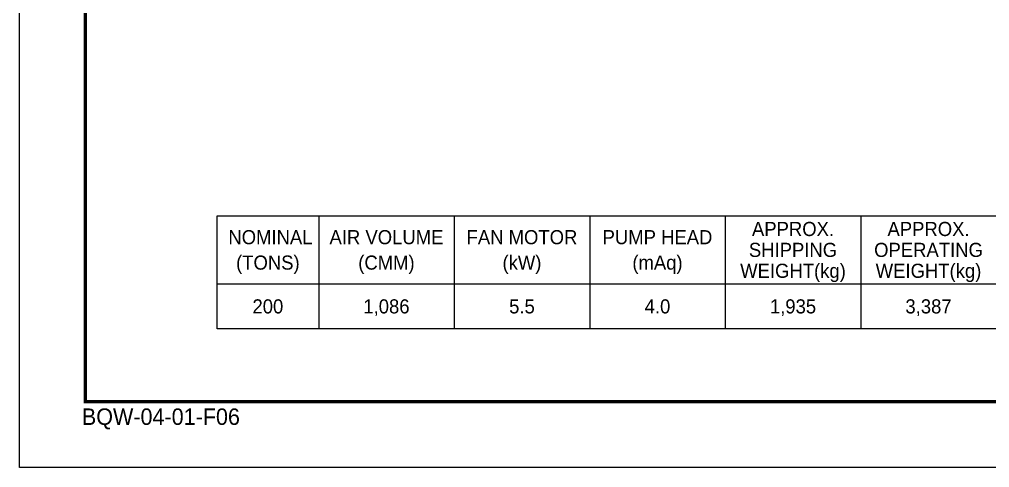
# Model space of a CAD drawing. Header units: millimetres. Extents: x 162203 to 191610, y 41590 to 62385.
# Drawn here: x 162203 to 172512, y 41590 to 46349 of the extents above; entities that cross this region are included whole.
import ezdxf
from ezdxf.enums import TextEntityAlignment as Align

# ---------------------------------------------------------------- set-up
doc = ezdxf.new("R2010")
doc.units = ezdxf.units.MM
doc.header["$LTSCALE"] = 30
doc.header["$MEASUREMENT"] = 0
doc.layers.get('DEFPOINTS').update_dxf_attribs({"color": 143, "linetype": 'CONTINUOUS'})
for name, color, linetype in [('냉각탑_box', 1, 'CONTINUOUS'), ('냉각탑_form', 1, 'CONTINUOUS'), ('냉각탑_text', 3, 'CONTINUOUS')]:
    doc.layers.add(name, color=color, linetype=linetype)
doc.styles.add('돋움', font='')
doc.styles.get('돋움').set_extended_font_data('Dotum')

# ---------------------------------------------------------------- blocks, each defined once
blk = doc.blocks.new('냉각탑form')
at = {"layer": 'DEFPOINTS'}
blk.add_lwpolyline([(0, 297.07), (420.1, 297.07), (420.1, 0), (0, 0)], close=True, dxfattribs=at)
at = {"layer": '냉각탑_form', "const_width": 0.5}
blk.add_lwpolyline([(10, 287.07), (10, 10), (410.1, 10), (410.1, 287.07)], close=True, dxfattribs=at)
at = {"layer": '냉각탑_form', "style": '돋움'}
blk.add_text('BQW-04-01-F06', height=2.5006, dxfattribs=at).set_placement((9.48, 6.47))

msp = doc.modelspace()

# ---------------------------------------------------------------- linework, layer by layer
at = {"layer": '냉각탑_box'}
for p, q in [((165383.2, 44261.7), (165383.2, 43061.7)), ((166823.2, 44261.7), (166823.2, 43061.7)), ((168263.2, 44261.7), (168263.2, 43061.7)), ((169703.2, 44261.7), (169703.2, 43061.7)), ((171143.2, 44261.7), (171143.2, 43061.7)), ((164303.2, 43541.7), (177203.2, 43541.7))]:
    msp.add_line(p, q, dxfattribs=at)
msp.add_lwpolyline([(164303.2, 44261.7), (177203.2, 44261.7), (177203.2, 43061.7), (164303.2, 43061.7)], close=True, dxfattribs=at)

# ---------------------------------------------------------------- block references
at = {"layer": '냉각탑_form', "xscale": 70, "yscale": 70, "zscale": 70}
msp.add_blockref('냉각탑form', (162203.1, 41590.2), dxfattribs=at)

# ---------------------------------------------------------------- texts
at = {"layer": '냉각탑_text', "style": '돋움'}
for s, p in [('APPROX.', (170423.2, 44123.7)), ('APPROX.', (171863.2, 44123.7)), (' NOMINAL', (164843.2, 44036.7)), ('AIR VOLUME', (166103.2, 44036.7)), ('FAN MOTOR', (167543.2, 44036.7)), ('PUMP HEAD', (168983.2, 44036.7)), ('SHIPPING', (170423.2, 43901.7)), ('OPERATING', (171863.2, 43901.7)), ('(TONS)', (164843.2, 43766.7)), ('(CMM)', (166103.2, 43766.7)), ('(kW)', (167543.2, 43766.7)), ('(mAq)', (168983.2, 43766.7)), ('WEIGHT(kg)', (170423.2, 43679.7)), ('WEIGHT(kg)', (171863.2, 43679.7)), ('200', (164843.2, 43301.7)), ('1,086', (166103.2, 43301.7)), ('5.5', (167543.2, 43301.7)), ('4.0', (168983.2, 43301.7)), ('1,935', (170423.2, 43301.7)), ('3,387', (171863.2, 43301.7))]:
    msp.add_text(s, height=150, dxfattribs=at).set_placement(p, align=Align.MIDDLE_CENTER)

doc.saveas('drawing.dxf')
